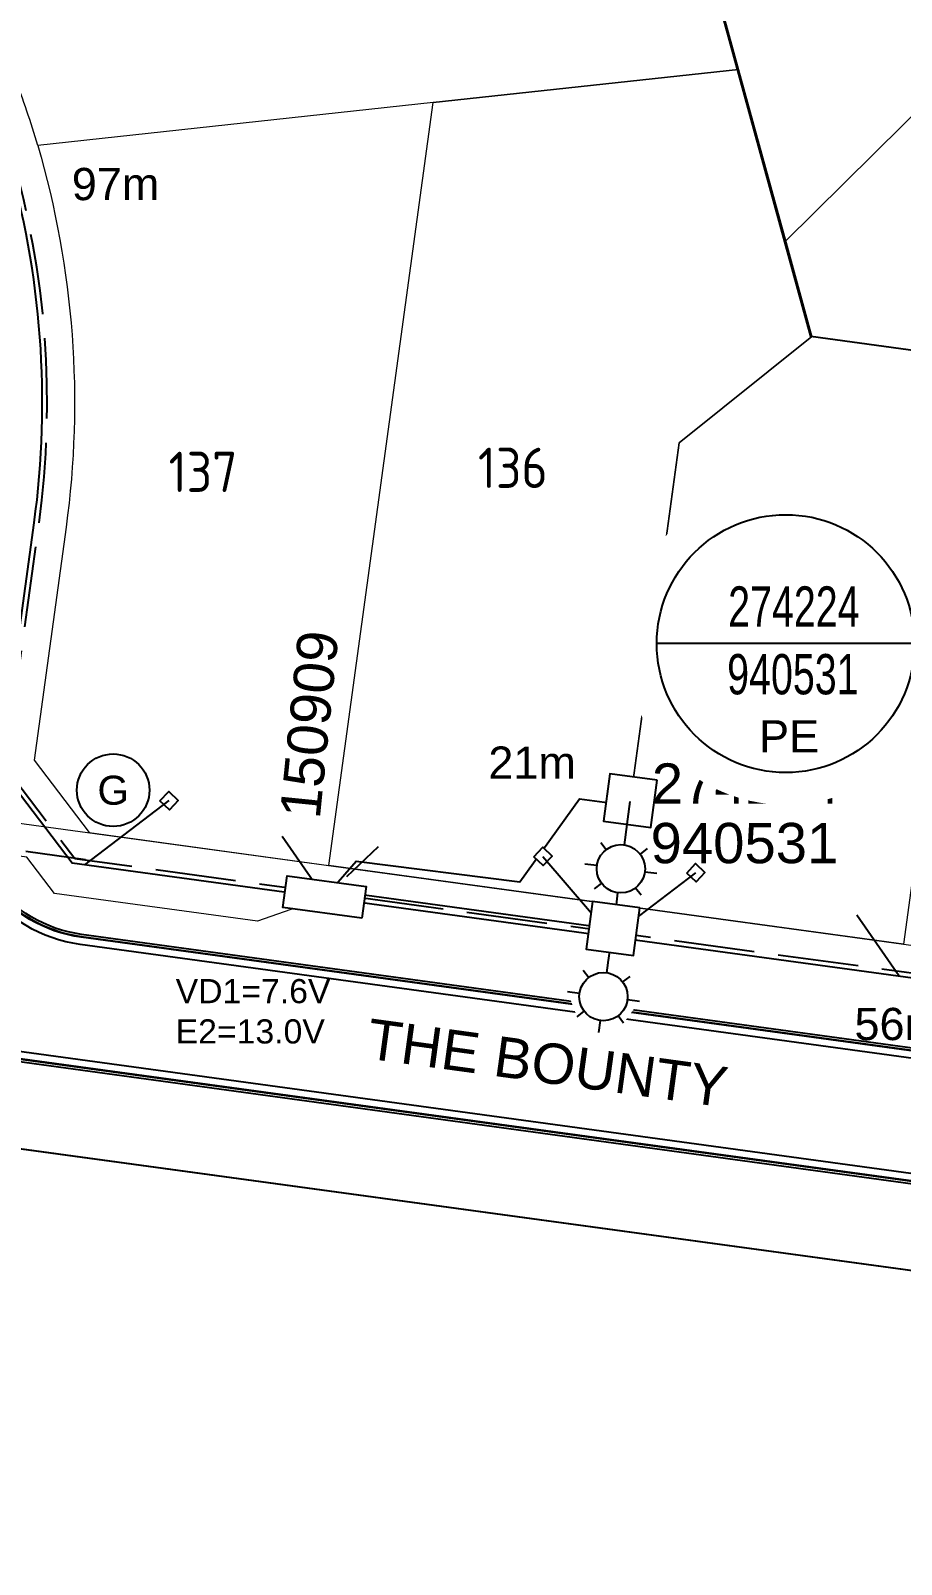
# Model space of a CAD drawing. Header units: metres. Extents: x 273044 to 274430, y 6094442 to 6095502.
# Drawn here: x 273536.3 to 273590.3, y 6095188.1 to 6095283.3 of the extents above; entities that cross this region are included whole.
import ezdxf
from ezdxf.enums import TextEntityAlignment as Align

# ---------------------------------------------------------------- set-up
doc = ezdxf.new("R2010")
doc.units = ezdxf.units.M
doc.linetypes.add('IE Trench LV', pattern=[6.5, 5, -1.5])
doc.layers.get('0').update_dxf_attribs({"color": 6})
doc.layers.add('_User Notes', color=7, linetype='Continuous', plot=False)
for name, color, linetype in [('_User_Kerbs', 7, 'Continuous'), ('Equip_LV_NEW', 2, 'Continuous'), ('Equip_SP_SL_NEW', 2, 'Continuous'), ('Mains_LV_New_R17', 2, 'Continuous'), ('Mains_LV_NEW_T84', 2, 'Continuous'), ('Notes_LV_MISC', 7, 'Continuous'), ('Notes_SL_MISC', 7, 'Continuous'), ('Notes_SP_NEW', 2, 'Continuous'), ('Services_SP_NEW', 2, 'Continuous'), ('Services_SP_NEW_UG', 2, 'Continuous'), ('SupportsUG_SP_LV_SL_NEW', 2, 'Continuous'), ('Trench_SP_NEW', 2, 'Continuous')]:
    doc.layers.add(name, color=color, linetype=linetype)
for name, color, linetype, lineweight in [('Cadastre Developer_SP_NEW', 2, 'Continuous', 5), ('Cadastre Land Parcels_SP_EXT', 9, 'Continuous', 5), ('Cadastre Roads_SP_EXT', 9, 'Continuous', 5), ('Cadastre Roads_SP_NEW', 2, 'Continuous', 5)]:
    doc.layers.add(name, color=color, linetype=linetype, lineweight=lineweight)
doc.styles.add('iecARIAL', font='arial.ttf', dxfattribs={"height": 2})
doc.styles.add('LotNum', font='isocp.shx', dxfattribs={"height": 1.8})
doc.styles.add('POLE_LABEL', font='arial.ttf')
doc.styles.add('RoadName', font='arial.ttf', dxfattribs={"height": 2.5})
doc.styles.add('SL_LABEL', font='arial.ttf')
doc.styles.get("Standard").update_dxf_attribs({"font": 'arial.ttf'})
doc.linetypes.add('Cable 5', pattern='A,10,-1,["o",Standard,S=2,R=0,X=-1,Y=-0.7],-1e-05,["o",Standard,S=2,R=0,X=-0.2,Y=-0.7],-1.2', length=12.20001)
doc.linetypes.add('Cable New UG', pattern='A,7,-0.25,["x",Standard,S=2,R=0,X=0.2,Y=-0.8],-2.1', length=9.35)
doc.linetypes.add('IE Trench HV', pattern='A,7,-0.2,["/",Standard,S=3,R=0,X=0.6,Y=-1.4],-2.5', length=9.7)
doc.linetypes.add('IECLCABD1', pattern='A,5.25,-0.1,["o",Standard,S=2,R=0,X=1.5,Y=-0.7],-4', length=9.35)

# ---------------------------------------------------------------- blocks, each defined once
blk = doc.blocks.new('*U39')
for tag, flags, p in [('SUBURB', 9, (1.5, 0.2)), ('STREETNAME', 9, (1.5, 0)), ('PARENT', 9, (1.5, 0.4)), ('Z', 1, (1.5, -0.6)), ('LOCATION', 9, (1.5, -0.2)), ('NOTES', 9, (1.5, -0.4))]:
    blk.add_attdef(tag, text='', height=0.2, dxfattribs=dict(flags=flags)).set_placement(p, align=Align.MIDDLE_LEFT)
blk.add_wipeout([(-2.475, 3), (2.475, 3), (2.475, 1.02), (-2.475, 1.02)])
at = {"lineweight": -3}
blk.add_lwpolyline([(-2.475, 3), (2.475, 3), (2.475, 1.02), (-2.475, 1.02)], close=True, dxfattribs=at)
for tag, height, flags, p in [('ASSET_NUM', 2.5, 8, (2, 4)), ('STREET_CODE', 0.2, 9, (1.5, 2)), ('OWNED_BY', 0.2, 9, (1.5, 1.8)), ('OPERATED_BY', 0.2, 9, (1.5, 1.6)), ('STATE', 0.2, 9, (1.5, 1.2)), ('SUPPORT_TYPE', 0.2, 9, (1.5, 1)), ('MAINTAINED_BY', 0.2, 9, (1.5, 1.4)), ('USAGE', 0.2, 9, (1.5, 0.8)), ('LEGEND', 0.2, 9, (1.5, 0.6))]:
    blk.add_attdef(tag, text='', height=height, dxfattribs=dict(flags=flags)).set_placement(p, align=Align.MIDDLE_LEFT)
blk = doc.blocks.new('CCP_NEW')
for tag, flags, p in [('CCP_TYPE', 9, (1.5, 0)), ('ORIENTATION', 9, (1.5, -0.2)), ('STATE', 9, (1.5, -1)), ('USAGE', 9, (1.5, -0.4)), ('LEGEND', 9, (1.5, -0.6)), ('LIFE_SUPPORT', 9, (1.5, -0.8)), ('OWNED_BY', 9, (1.5, -1.2)), ('OPERATED_BY', 9, (1.5, -1.4)), ('OPERATING_VOLTAGE', 9, (1.5, -1.8)), ('CONSTRUCTED_VOLTAGE', 9, (1.5, -2)), ('MAINTAINED_BY', 9, (1.5, -1.6)), ('Z', 1, (1.5, -2.4)), ('NUMBER_OF_PHASES', 9, (1.5, -2.2))]:
    blk.add_attdef(tag, text='', height=0.2, dxfattribs=dict(flags=flags)).set_placement(p, align=Align.MIDDLE_LEFT)
blk.add_wipeout([(0, 0.566), (0.566, 0), (0, -0.566), (-0.566, 0)])
blk.add_lwpolyline([(-0.566, 0), (0, 0.566), (0.566, 0), (0, -0.566), (-0.566, 0)])
blk = doc.blocks.new('DUCT_INDICATOR')
blk.add_circle((0, 0), 2.25)
blk.add_attdef('CODE', text='', height=1.8).set_placement((0, 0), align=Align.MIDDLE_CENTER)
at = {"flags": 1}
blk.add_attdef('Z', (0, 0), '', height=0.2, dxfattribs=at)
blk = doc.blocks.new('SLANTERN_NUM_NEW')
blk.add_line((0, 0), (8, 0))
at = {"flags": 1}
blk.add_attdef('Z', (0, 0), '', height=0.2, dxfattribs=at)
blk.add_wipeout([(-0.314, 10), (-0.942, 9.961), (-1.565, 9.882), (-2.183, 9.764), (-2.791, 9.608), (-3.389, 9.413), (-3.973, 9.182), (-4.542, 8.914), (-5.093, 8.612), (-5.624, 8.275), (-6.132, 7.905), (-6.616, 7.505), (-7.075, 7.075), (-7.505, 6.616), (-7.905, 6.132), (-8.275, 5.624), (-8.612, 5.093), (-8.914, 4.542), (-9.182, 3.973), (-9.413, 3.389), (-9.608, 2.791), (-9.764, 2.183), (-9.882, 1.565), (-9.961, 0.942), (-10, 0.314), (-10, -0.314), (-9.961, -0.942), (-9.882, -1.565), (-9.764, -2.183), (-9.608, -2.791), (-9.413, -3.389), (-9.182, -3.973), (-8.914, -4.542), (-8.612, -5.093), (-8.275, -5.624), (-7.905, -6.132), (-7.505, -6.616), (-7.075, -7.075), (-6.616, -7.505), (-6.132, -7.905), (-5.624, -8.275), (-5.093, -8.612), (-4.542, -8.914), (-3.973, -9.182), (-3.389, -9.413), (-2.791, -9.608), (-2.183, -9.764), (-1.565, -9.882), (-0.942, -9.961), (-0.314, -10), (0.314, -10), (0.942, -9.961), (1.565, -9.882), (2.183, -9.764), (2.791, -9.608), (3.389, -9.413), (3.973, -9.182), (4.542, -8.914), (5.093, -8.612), (5.624, -8.275), (6.132, -7.905), (6.616, -7.505), (7.075, -7.075), (7.505, -6.616), (7.905, -6.132), (8.275, -5.624), (8.612, -5.093), (8.914, -4.542), (9.182, -3.973), (9.413, -3.389), (9.608, -2.791), (9.764, -2.183), (9.882, -1.565), (9.961, -0.942), (10, -0.314), (10, 0.314), (9.961, 0.942), (9.882, 1.565), (9.764, 2.183), (9.608, 2.791), (9.413, 3.389), (9.182, 3.973), (8.914, 4.542), (8.612, 5.093), (8.275, 5.624), (7.905, 6.132), (7.505, 6.616), (7.075, 7.075), (6.616, 7.505), (6.132, 7.905), (5.624, 8.275), (5.093, 8.612), (4.542, 8.914), (3.973, 9.182), (3.389, 9.413), (2.791, 9.608), (2.183, 9.764), (1.565, 9.882), (0.942, 9.961), (0.314, 10)])
at = {"linetype": 'Continuous'}
blk.add_line((8, 0), (-8, 0), dxfattribs=at)
blk.add_circle((0, 0), 8, dxfattribs=at)
at = {"width": 0.7}
for tag, p in [('SNUMBER', (0.505, 1.051)), ('CNUMBER', (0.444, -3.148))]:
    blk.add_attdef(tag, text='', height=2.5, dxfattribs=at).set_placement(p, align=Align.CENTER)
at = {"layer": 'Notes_LV_MISC', "linetype": 'IECLCABD1', "insert": (-1.654, -4.754), "char_height": 2, "attachment_point": 1, "style": 'iecARIAL'}
blk.add_mtext_dynamic_manual_height_columns('PE', width=3.96525, gutter_width=10, heights=[0], dxfattribs=at)
blk = doc.blocks.new('COLUMN_NEW')
for tag, height, flags, p in [('ASSET_NUM', 2.5, 8, (2, 2)), ('Z', 0.2, 1, (1.5, -2.8)), ('LOCATION', 0.2, 9, (1.5, -2.2)), ('NOTES', 0.2, 9, (1.5, -2.4)), ('LABEL_ALIGNMENT', 0.2, 9, (1.5, -2.6))]:
    blk.add_attdef(tag, text='', height=height, dxfattribs=dict(flags=flags)).set_placement(p, align=Align.MIDDLE_LEFT)
blk.add_wipeout([(-1.485, -1.485), (1.485, -1.485), (1.485, 1.485), (-1.485, 1.485)])
at = {"lineweight": -3}
blk.add_lwpolyline([(-1.485, -1.485), (1.485, -1.485), (1.485, 1.485), (-1.485, 1.485)], close=True, dxfattribs=at)
at = {"style": 'POLE_LABEL', "flags": 9}
blk.add_attdef('STRUCTURE_PLANT_NUMBER', text='', height=0.2, dxfattribs=at).set_placement((1.5, 0.242), align=Align.MIDDLE_LEFT)
at = {"flags": 9}
for tag, p in [('STREET_CODE', (1.5, 0)), ('OWNED_BY', (1.5, -0.4)), ('OPERATED_BY', (1.5, -0.6)), ('STATE', (1.5, -1)), ('COLUMN_TYPE', (1.5, -0.2)), ('MAINTAINED_BY', (1.5, -0.8)), ('SUBURB', (1.5, -1.8)), ('STREETNAME', (1.5, -2)), ('USAGE', (1.5, -1.2)), ('LEGEND', (1.5, -1.4)), ('PARENT', (1.5, -1.6))]:
    blk.add_attdef(tag, text='', height=0.2, dxfattribs=at).set_placement(p, align=Align.MIDDLE_LEFT)
blk = doc.blocks.new('SL_LANTERN_NEW')
blk.add_line((0, 0), (0, 0))
for tag, p, flags in [('Z', (0, 0), 1), ('OPERATED_BY', (0, -9.607), 9)]:
    blk.add_attdef(tag, p, '', height=0.2, dxfattribs=dict(flags=flags))
at = {"style": 'SL_LABEL', "flags": 9}
blk.add_attdef('STREET_CODE', text='', height=0.2, dxfattribs=at).set_placement((0, -0.2), align=Align.MIDDLE_LEFT)
for tag, height, flags, p in [('CONSTRUCTED_VOLTAGE', 0.2, 9, (0, -0.4)), ('CONTROL_TYPE', 0.2, 9, (0, -0.6)), ('LANTERN_PURPOSE', 0.2, 9, (0, -0.8)), ('LANTERN_TYPE', 0.2, 9, (0, -1)), ('OPERATING_VOLTAGE', 0.2, 9, (0, -1.4)), ('ORIENTATION', 0.2, 9, (0, -1.6)), ('OWNED_BY', 0.2, 9, (0, -1.8)), ('STATE', 0.2, 9, (0, -2)), ('NO_PHASES', 0.2, 9, (0, -1.2)), ('LNUMBER', 2.5, 8, (1.2, -2.8)), ('CEXIST', 0.2, 9, (0, -2.4)), ('CNEW', 0.2, 9, (0, -2.6)), ('CNUMBER', 0.2, 9, (0, -2.8)), ('USAGE', 0.2, 9, (0, -2.2)), ('CREMOVE', 0.2, 9, (0, -3)), ('CREPLACE', 0.2, 9, (0, -3.2)), ('LKINGHEIGHT', 0.2, 9, (0, -3.4)), ('LBRACKET', 0.2, 9, (0, -3.6)), ('LBRACKETVOCAB', 0.2, 9, (0, -3.8)), ('LCATEGORY', 0.2, 9, (0, -4)), ('LCHARGE1', 0.2, 9, (0, -4.2)), ('LCHARGE1PERCENT', 0.2, 9, (0, -4.4)), ('LCHARGE2', 0.2, 9, (0, -4.6)), ('LCHARGE2PERCENT', 0.2, 9, (0, -4.8)), ('LCHARGE3', 0.2, 9, (0, -5)), ('LCHARGE3PERCENT', 0.2, 9, (0, -5.2)), ('LEXIST', 0.2, 9, (0, -5.4)), ('LLAMP', 0.2, 9, (0, -5.6)), ('LLAMPVOCAB', 0.2, 9, (0, -5.8)), ('LMAST', 0.2, 9, (0, -6)), ('LMASTVOCAB', 0.2, 9, (0, -6.2)), ('LNEW', 0.2, 9, (0, -6.4)), ('LANTNUMBER', 0.2, 9, (0, -6.6)), ('LOUTREACH', 0.2, 9, (0, -7)), ('LOUTREACHVOCAB', 0.2, 9, (0, -7.2)), ('LRATECODE', 0.2, 9, (0, -7.4)), ('LREMOVE', 0.2, 9, (0, -7.6)), ('SUBURB', 0.2, 9, (0, -8.6)), ('LREPLACE', 0.2, 9, (0, -7.8)), ('LTYPE', 0.2, 9, (0, -8)), ('LTYPEVOCAB', 0.2, 9, (0, -8.2)), ('LEGEND', 0.2, 9, (0, -8.4)), ('STREETNAME', 0.2, 9, (0, -8.8)), ('LOCATION', 0.2, 9, (0, -9)), ('NOTES', 0.2, 9, (0, -9.2)), ('MAINTAINED_BY', 0.2, 9, (0, -9.863))]:
    blk.add_attdef(tag, text='', height=height, dxfattribs=dict(flags=flags)).set_placement(p, align=Align.MIDDLE_LEFT)
blk.add_wipeout([(0, 6.468), (1.458, 5.676), (2.25, 4.218), (1.458, 2.759), (0, 1.865), (-1.459, 2.759), (-2.25, 4.218), (-1.459, 5.676)])
for p, q in [((0, 5.718), (0, 6.468)), ((-1.459, 5.676), (-1.061, 5.278)), ((1.458, 5.676), (1.06, 5.278)), ((-2.25, 4.218), (-1.5, 4.218)), ((1.5, 4.218), (2.25, 4.218)), ((-1.459, 2.759), (-1.061, 3.157)), ((1.458, 2.759), (1.06, 3.157)), ((0, 0), (0, 2.721))]:
    blk.add_line(p, q)
blk.add_circle((0, 4.218), 1.5)
at = {"style": 'SL_LABEL', "flags": 8}
blk.add_attdef('ASSET_NUM', text='', height=2.5, dxfattribs=at).set_placement((2, 2), align=Align.MIDDLE_LEFT)

msp = doc.modelspace()

# ---------------------------------------------------------------- linework, layer by layer
at = {"layer": '_User Notes', "color": 1, "linetype": 'Continuous'}
msp.add_lwpolyline([(273622.76864, 6095259.06347), (273584.70311, 6095264.27368), (273583.08981, 6095270.15284), (273572.20493, 6095309.82522), (273562.92718, 6095343.63718), (273546.5693, 6095347.78202), (273528.05629, 6095345.73632), (273511.08397, 6095343.86049), (273496.83345, 6095338.4449), (273498.36452, 6095334.41455), (273461.88253, 6095320.5511), (273467.83456, 6095304.88902), (273474.13709, 6095288.30245), (273474.23063, 6095288.05804), (273481.37736, 6095269.24778), (273471.74495, 6095242.79119), (273469.14159, 6095222.95413), (273686.04616, 6095193.34621)], dxfattribs=at)
at = {"layer": '_User_Kerbs', "color": 251, "flags": 128}
for points in [[(273759.98295, 6095327.09758), (273759.2759, 6095325.66456, 0.0120085), (273757.25487, 6095321.30779), (273753.9293, 6095313.66305, -0.01311961), (273751.71077, 6095308.90821), (273702.59964, 6095210.47675, -0.32144023), (273693.17126, 6095205.49632), (273539.36053, 6095226.55018, -0.41421288), (273531.70699, 6095236.63125), (273533.9563, 6095253.06405, 0.12545326), (273531.02518, 6095278.76184), (273507.29497, 6095341.20498, -0.00382392), (273506.76256, 6095342.63887), (273503.18938, 6095352.49253, 0.00443331), (273502.5701, 6095354.15418), (273501.45703, 6095357.06172)], [(273759.57939, 6095327.29669), (273758.87234, 6095325.86367, 0.0120085), (273756.84223, 6095321.4873), (273753.51666, 6095313.84255, -0.01311961), (273751.30811, 6095309.10911), (273702.19698, 6095210.67765, -0.32144023), (273693.23229, 6095205.94217), (273539.42156, 6095226.99602, -0.41421288), (273532.15283, 6095236.57022), (273534.40214, 6095253.00302, 0.12545326), (273531.44583, 6095278.92169), (273507.71561, 6095341.36484, -0.00382392), (273507.1856, 6095342.79228), (273503.61242, 6095352.64594, 0.00443331), (273502.99036, 6095354.31506), (273501.87729, 6095357.22261)], [(273759.55249, 6095327.30996), (273758.84544, 6095325.87695, 0.0120085), (273756.81472, 6095321.49926), (273753.48915, 6095313.85452, -0.01311961), (273751.28126, 6095309.1225), (273702.17013, 6095210.69104, -0.32144023), (273693.23635, 6095205.97189), (273539.42563, 6095227.02575, -0.41421288), (273532.18255, 6095236.56615), (273534.43186, 6095252.99896, 0.12545326), (273531.47388, 6095278.93235), (273507.74366, 6095341.37549, -0.00382392), (273507.21381, 6095342.80251), (273503.64063, 6095352.65617, 0.00443331), (273503.01838, 6095354.32578), (273501.90531, 6095357.23333)], [(273759.41797, 6095327.37633), (273758.71092, 6095325.94332, 0.0120085), (273756.67717, 6095321.5591), (273753.3516, 6095313.91436, -0.01311961), (273751.14704, 6095309.18947), (273702.03591, 6095210.75801, -0.32144023), (273693.2567, 6095206.1205), (273539.44597, 6095227.17436, -0.41421288), (273532.33117, 6095236.54581), (273534.58048, 6095252.97861, 0.12545326), (273531.61409, 6095278.98564), (273507.88387, 6095341.42878, -0.00382392), (273507.35482, 6095342.85364), (273503.78164, 6095352.7073, 0.00443331), (273503.15846, 6095354.37941), (273502.04539, 6095357.28696)], [(273776.5026, 6095338.96713), (273775.99272, 6095337.95161, 0.51376895), (273780.19081, 6095329.96384), (273811.34071, 6095325.64709, -0.18833348), (273831.02396, 6095314.63686), (273849.54107, 6095292.1315, -0.01893591), (273854.70028, 6095285.35354), (273856.94678, 6095282.15802, 0.06963372), (273876.91864, 6095260.7965), (273908.5948, 6095235.18312, -0.75928294), (273888.33875, 6095188.32165), (273718.06201, 6095211.629, 0.32017068), (273709.32097, 6095207.03734, -0.32017131), (273692.14735, 6095198.01607), (273469.88177, 6095228.44014)]]:
    msp.add_lwpolyline(points, format="xyb", dxfattribs=at)
for points in [[(273692.12294, 6095197.83774), (273469.85736, 6095228.26181)], [(273692.14328, 6095197.98635), (273469.8777, 6095228.41042)], [(273692.20838, 6095198.46192), (273469.9428, 6095228.88599)]]:
    msp.add_lwpolyline(points, dxfattribs=at)
at = {"layer": 'Cadastre Developer_SP_NEW', "color": 2}
for points in [[(273530.74119, 6095292.37382), (273575.67732, 6095297.45704), (273580.23161, 6095280.86057), (273561.26883, 6095278.80072), (273536.72372, 6095276.13448, 0.01970021), (273535.29719, 6095280.38534), (273530.74119, 6095292.37382)], [(273536.50612, 6095237.99394), (273539.92672, 6095233.48849), (273554.78815, 6095231.45429), (273561.26883, 6095278.80072), (273536.72372, 6095276.13448, -0.10549302), (273538.48417, 6095252.44426), (273536.50612, 6095237.99394)]]:
    msp.add_lwpolyline(points, format="xyb", dxfattribs=at)
for points in [[(273554.78815, 6095231.45429), (273561.26883, 6095278.80072), (273580.23161, 6095280.86057), (273583.17873, 6095270.12088), (273584.78326, 6095264.27376), (273576.54461, 6095257.67196), (273572.62175, 6095229.0132)], [(273572.62186, 6095229.01325), (273576.54461, 6095257.67196), (273584.78326, 6095264.27376), (273595.41691, 6095262.8186), (273590.45676, 6095226.57204)]]:
    msp.add_lwpolyline(points, close=True, dxfattribs=at)
msp.add_lwpolyline([(273536.72372, 6095276.13448), (273536.72372, 6095276.13448)], dxfattribs=at)
at = {"layer": 'Cadastre Land Parcels_SP_EXT', "linetype": 'Continuous'}
for points in [[(273615.72694, 6095315.43373), (273572.20493, 6095309.82522), (273583.08981, 6095270.15284), (273620.00657, 6095306.66424)], [(273620.00657, 6095306.66424), (273583.08981, 6095270.15284), (273584.70311, 6095264.27368), (273622.76864, 6095259.06347)], [(273686.04616, 6095193.34621), (273429.66214, 6095228.34315), (273403.89278, 6095231.86038), (273179.03265, 6095262.55411)]]:
    msp.add_lwpolyline(points, dxfattribs=at)
at = {"layer": 'Cadastre Roads_SP_EXT', "linetype": 'Continuous'}
msp.add_lwpolyline([(273696.02505, 6095212.09458), (273682.41563, 6095213.9573), (273471.74497, 6095242.79125), (273454.8972, 6095245.09665), (273432.37067, 6095248.17993), (273430.99045, 6095238.07431), (273429.66207, 6095228.3431), (273686.04615, 6095193.34621), (273696.02505, 6095212.09458)], close=True, dxfattribs=at)
at = {"layer": 'Mains_LV_New_R17', "linetype": 'Cable 5'}
msp.add_lwpolyline([(273572.41955, 6095227.49816), (273554.58093, 6095229.93968)], dxfattribs=at)
at = {"layer": 'Mains_LV_NEW_T84', "color": 2, "linetype": 'Cable New UG', "flags": 128}
msp.add_lwpolyline([(273733.60076, 6095244.87399), (273718.47784, 6095252.4201), (273699.41753, 6095214.21887), (273692.53195, 6095210.58166), (273538.85952, 6095231.58666), (273534.41225, 6095237.44439), (273536.50265, 6095252.71551, 0.10549302), (273534.80405, 6095275.57335, 0.00984916), (273534.15625, 6095277.63766, 0.00984914), (273533.42764, 6095279.67486), (273522.63713, 6095308.06862)], format="xyb", dxfattribs=at)
at = {"layer": 'Mains_LV_NEW_T84', "color": 2, "linetype": 'Cable New UG', "lineweight": 0, "flags": 128}
msp.add_lwpolyline([(273554.5135, 6095229.44697), (273550.36445, 6095227.99549), (273537.76766, 6095229.71731), (273536.05488, 6095231.97329), (273498.79685, 6095237.09962), (273471.47585, 6095240.80938)], dxfattribs=at)
at = {"layer": 'Notes_SL_MISC', "linetype": 'Cable 5', "ltscale": 0.5}
msp.add_lwpolyline([(273554.5342, 6095229.47089), (273556.48477, 6095231.72456), (273566.64027, 6095230.43608), (273570.34784, 6095235.59), (273573.46196, 6095235.17467)], dxfattribs=at)
at = {"layer": 'Trench_SP_NEW', "linetype": 'IE Trench LV', "flags": 128}
msp.add_lwpolyline([(273718.20593, 6095252.54709), (273699.19214, 6095214.4391), (273692.4356, 6095210.87005), (273539.02323, 6095231.86716), (273534.72633, 6095237.52682), (273536.79988, 6095252.67482, 0.10549304), (273535.092, 6095275.65752, 0.00984903), (273534.44066, 6095277.73311, 0.00984937), (273533.70807, 6095279.78143), (273529.15208, 6095291.76991), (273516.68305, 6095324.58047)], format="xyb", dxfattribs=at)
for points in [[(273551.90644, 6095233.2697), (273554.5332, 6095229.47723), (273557.87246, 6095232.63204)], [(273539.69618, 6095231.8042), (273535.98216, 6095232.31257)], [(273587.57421, 6095228.39061), (273590.20097, 6095224.59815), (273590.20097, 6095224.59815)]]:
    msp.add_lwpolyline(points, dxfattribs=at)

# ---------------------------------------------------------------- block references
at = {"layer": 'Notes_SP_NEW', "linetype": 'Continuous'}
msp.add_blockref('DUCT_INDICATOR', (273541.40716, 6095236.12142), dxfattribs=at).add_auto_attribs({'CODE': 'G'})

# ---------------------------------------------------------------- texts
at = {"layer": 'Cadastre Developer_SP_NEW', "color": 2, "style": 'LotNum'}
for s, p in [('137', (273544.84651, 6095254.628)), ('136', (273564.04429, 6095254.87738)), ('135', (273580.2961, 6095243.83176))]:
    msp.add_text(s, height=2.5, dxfattribs=at).set_placement(p)
at = {"layer": 'Cadastre Roads_SP_NEW', "color": 2, "style": 'RoadName'}
msp.add_text('THE BOUNTY', height=2.5, rotation=352.206, dxfattribs=at).set_placement((273568.36143, 6095219.19673), align=Align.MIDDLE_CENTER)
at = {"layer": 'Notes_LV_MISC', "color": 2, "style": 'RoadName'}
msp.add_text('THE BOUNTY', height=2.5, rotation=352.206, dxfattribs=at).set_placement((273568.36143, 6095219.19673), align=Align.MIDDLE_CENTER)
at = {"layer": 'Notes_LV_MISC', "linetype": 'IE Trench HV', "lineweight": 0, "attachment_point": 1, "style": 'iecARIAL'}
for s, width, insert, char_height in [('97m', 6.0360412, (273538.83838, 6095274.74298), 2), ('VD1=7.6V\\PE2=13.0V', 6.8615878, (273545.28521, 6095224.40226), 1.5), ('56m', 6.0360412, (273587.41954, 6095222.61177), 2)]:
    msp.add_mtext_dynamic_manual_height_columns(s, width=width, gutter_width=10, heights=[0], dxfattribs=dict(at, insert=insert, char_height=char_height))

# ---------------------------------------------------------------- next in the draw order: block references
at = {"layer": 'Equip_LV_NEW'}
ref = msp.add_blockref('*U39', (273554.79195, 6095231.48133), dxfattribs=dict(at, rotation=172.2059444786406))
ref.add_attrib('ASSET_NUM', '150909', dxfattribs={"layer": '0', "height": 2.5, "rotation": 84.221}).set_placement((273552.9844, 6095234.40751), align=Align.MIDDLE_LEFT)
at = {"layer": 'Services_SP_NEW', "linetype": 'IE Trench HV', "rotation": 1.845015035715271}
for p in [(273544.87689, 6095235.47251), (273568.08666, 6095232.01108), (273577.57203, 6095230.99727)]:
    msp.add_blockref('CCP_NEW', p, dxfattribs=at)

# ---------------------------------------------------------------- next in the draw order: linework, layer by layer
at = {"layer": 'Services_SP_NEW_UG', "color": 2, "flags": 128}
for points in [[(273539.6549, 6095231.49499), (273539.6549, 6095231.49499), (273544.87689, 6095235.47251)], [(273568.08666, 6095232.01108), (273572.35004, 6095227.01974), (273577.57203, 6095230.99727)]]:
    msp.add_lwpolyline(points, dxfattribs=at)

# ---------------------------------------------------------------- next in the draw order: block references
at = {"layer": 'Equip_SP_SL_NEW', "linetype": 'IE Trench LV'}
ref = msp.add_blockref('SL_LANTERN_NEW', (273572.39609, 6095227.49069), dxfattribs=dict(at, rotation=172.4034612495725))
ref.add_attrib('ASSET_NUM', '274224', dxfattribs={"layer": '0', "height": 2.5, "style": 'SL_LABEL'}).set_placement((273574.83855, 6095236.53544), align=Align.MIDDLE_LEFT)

# ---------------------------------------------------------------- next in the draw order: block references
at = {"layer": 'Notes_SL_MISC', "linetype": 'IE Trench LV'}
ref = msp.add_blockref('COLUMN_NEW', (273573.50575, 6095235.47427), dxfattribs=dict(at, rotation=172.403811786313))
ref.add_attrib('ASSET_NUM', '940531', dxfattribs={"layer": '0', "height": 2.5}).set_placement((273575.84495, 6095240.77473), align=Align.MIDDLE_LEFT)

# ---------------------------------------------------------------- next in the draw order: block references
ref = msp.add_blockref('SL_LANTERN_NEW', (273573.47643, 6095235.42402), dxfattribs=dict(at, rotation=172.4034612495725))
ref.add_attrib('ASSET_NUM', '274224', dxfattribs={"layer": '0', "height": 2.5, "style": 'SL_LABEL'}).set_placement((273575.9189, 6095244.46876), align=Align.MIDDLE_LEFT)

# ---------------------------------------------------------------- next in the draw order: block references
at = {"layer": 'Notes_LV_MISC'}
msp.add_blockref('SLANTERN_NUM_NEW', (273583.15222, 6095245.21984), dxfattribs=at).add_auto_attribs({'SNUMBER': '274224', 'CNUMBER': '940531'})
at = {"layer": 'SupportsUG_SP_LV_SL_NEW'}
ref = msp.add_blockref('COLUMN_NEW', (273572.42541, 6095227.54094), dxfattribs=dict(at, rotation=172.403811786313))
ref.add_attrib('ASSET_NUM', '940531', dxfattribs={"layer": '0', "height": 2.5}).set_placement((273574.76461, 6095232.8414), align=Align.MIDDLE_LEFT)

# ---------------------------------------------------------------- next in the draw order: texts
at = {"layer": 'Notes_LV_MISC', "linetype": 'IE Trench HV', "lineweight": 0, "insert": (273564.69419, 6095238.83313), "char_height": 2, "attachment_point": 1, "style": 'iecARIAL'}
msp.add_mtext_dynamic_manual_height_columns('21m', width=6.0360412, gutter_width=10, heights=[0], dxfattribs=at)

doc.saveas('drawing.dxf')
